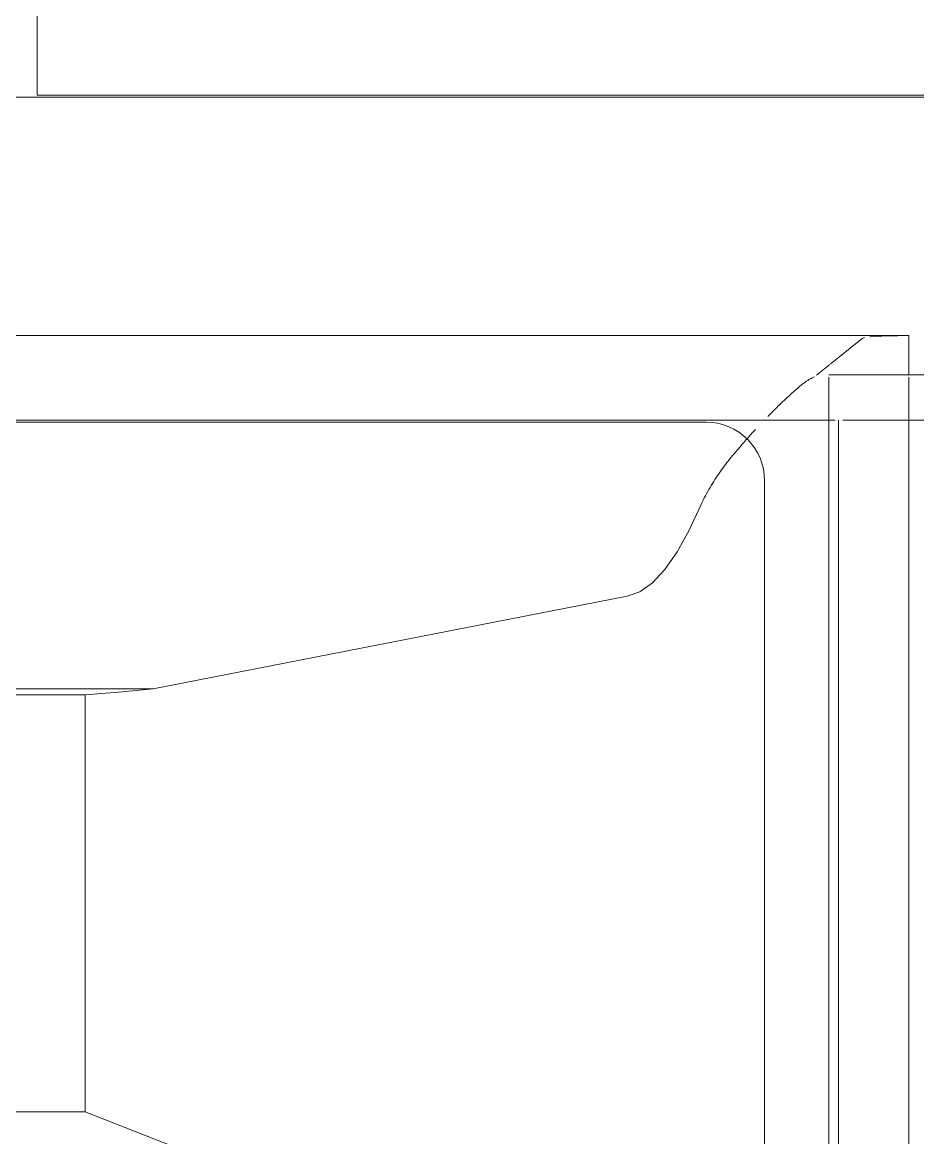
# Model space of a CAD drawing. Header units: millimetres. Extents: x -4000 to 187956, y -58990 to 162485.
# Drawn here: x 986.9 to 1216.3, y 80833.4 to 81119.2 of the extents above; entities that cross this region are included whole.
import ezdxf

# ---------------------------------------------------------------- set-up
doc = ezdxf.new("R2010")
doc.units = ezdxf.units.MM
doc.layers.add('A-WALL', color=113, linetype='Continuous', lineweight=13)
doc.layers.add('P-SANR-FIXT', color=6, linetype='Continuous', lineweight=9)

# ---------------------------------------------------------------- blocks, each defined once
blk = doc.blocks.new('C2400 - C2400-504579-FFS - TANG 1')
at = {"layer": 'P-SANR-FIXT', "color": 250}
for p, q in [((304.5, 0), (26.15, 0)), ((267.5, -430), (267.5, -72.3)), ((8.92, -82.69), (267.55, -82.69)), ((267.55, -82.69), (8.92, -82.69)), ((236.05, -83.22), (8.92, -83.22)), ((251.05, -415.8), (251.05, -98.22))]:
    blk.add_line(p, q, dxfattribs=at)
at = {"layer": 'P-SANR-FIXT', "color": 252}
for p, q in [((288.04, -61.06), (8.92, -61.06)), ((288.04, -66.71), (288.04, -61.06)), ((288.04, -68.25), (288.04, -66.76)), ((288.04, -71.08), (288.04, -68.35)), ((273, -71.08), (267.5, -71.08)), ((304.5, -71.08), (273, -71.08)), ((267.5, -430), (267.5, -82.69)), ((267.55, -82.69), (269.13, -82.69)), ((269.13, -82.69), (267.55, -82.69)), ((270, -82.69), (270, -435)), ((299.5, -82.69), (271.06, -82.69)), ((288.04, -467.83), (288.04, -82.69)), ((94.37, -151.53), (215.83, -127.85)), ((94.37, -151.53), (11.88, -151.53)), ((13.5, -153.09), (76.92, -153.09)), ((76.92, -153.09), (76.92, -259.9)), ((76.92, -259.9), (-76.92, -259.9)), ((215.83, -314.46), (76.92, -259.9))]:
    blk.add_line(p, q, dxfattribs=at)
at = {"layer": 'P-SANR-FIXT', "color": 253}
for p, q in [((269.9, -66.71), (276.08, -61.76)), ((276.08, -61.76), (276.68, -61.57)), ((264.32, -71.18), (267.74, -68.44)), ((267.97, -68.25), (269.78, -66.81)), ((267.5, -71.08), (299.5, -71.08)), ((267.5, -82.11), (267.5, -71.68)), ((288.04, -82.48), (288.04, -71.68))]:
    blk.add_line(p, q, dxfattribs=at)
at = {"layer": 'P-SANR-FIXT', "color": 253, "flags": 128}
for points in [[(277.98, -61.4), (279.9, -61.26), (282.32, -61.15), (285.09, -61.08), (288.04, -61.06)], [(263.2, -71.89), (263.57, -71.74), (263.81, -71.59)]]:
    blk.add_lwpolyline(points, dxfattribs=at)
at = {"layer": 'P-SANR-FIXT', "color": 252, "flags": 128}
for points in [[(215.83, -127.85), (219.08, -126.66), (222.32, -124.36), (225.51, -120.95), (228.66, -116.47), (231.75, -110.91), (234.76, -104.31)], [(76.92, -153.09), (86.53, -152.32), (94.37, -151.53)]]:
    blk.add_lwpolyline(points, dxfattribs=at)
at = {"layer": 'P-SANR-FIXT', "color": 250}
blk.add_arc((236.05, -98.22), 15, 360, 90, dxfattribs=at)
at = {"layer": 'P-SANR-FIXT', "color": 253}
blk.add_open_spline([(251.91, -81.75), (252.56, -81.08), (254.09, -79.53), (255.95, -77.73), (257.51, -76.3), (258.97, -74.96), (261.24, -73.02), (262.61, -72.16), (263.2, -71.89)], degree=3, knots=[0.5233448, 0.5233448, 0.5233448, 0.5233448, 0.5833333, 0.6666667, 0.7083333, 0.75, 0.8333333, 1, 1, 1, 1], dxfattribs=at)
at = {"layer": 'P-SANR-FIXT', "color": 252}
for points, knots in [([(246.56, -87.46), (247.15, -86.8), (247.86, -86.02), (248.56, -85.26), (248.68, -85.12)], [0.36628048, 0.36628048, 0.36628048, 0.36628048, 0.41666667, 0.42749127, 0.42749127, 0.42749127, 0.42749127]), ([(234.76, -104.31), (235.48, -102.82), (237.03, -99.93), (239.6, -95.89), (241.98, -92.79), (243.95, -90.46), (245.31, -88.88), (246.17, -87.9), (246.54, -87.48)], [0, 0, 0, 0, 0.0833333, 0.1666667, 0.25, 0.2916667, 0.3333333, 0.3656366, 0.3656366, 0.3656366, 0.3656366])]:
    blk.add_open_spline(points, degree=3, knots=knots, dxfattribs=at)
blk = doc.blocks.new('CMF2_NHAXUONG_A_rvt-1-FFS - TANG 1')
at = {"layer": 'A-WALL', "color": 35, "lineweight": 15}
for q in [(990.74, 81600.56), (1374.79, 81100.56)]:
    blk.add_line((990.74, 81100.56), q, dxfattribs=at)
at = {"layer": 'A-WALL', "color": 50, "lineweight": 15}
for p in [(990.74, 81600.56), (1399.79, 81100.56)]:
    blk.add_line(p, (990.74, 81100.56), dxfattribs=at)
at = {"layer": 'P-SANR-FIXT', "color": 250, "lineweight": 9}
blk.add_blockref('C2400 - C2400-504579-FFS - TANG 1', (926.04, 81100), dxfattribs=at)

msp = doc.modelspace()

# ---------------------------------------------------------------- block references
at = {"lineweight": 5}
msp.add_blockref('CMF2_NHAXUONG_A_rvt-1-FFS - TANG 1', (0, 0), dxfattribs=at)

doc.saveas('drawing.dxf')
